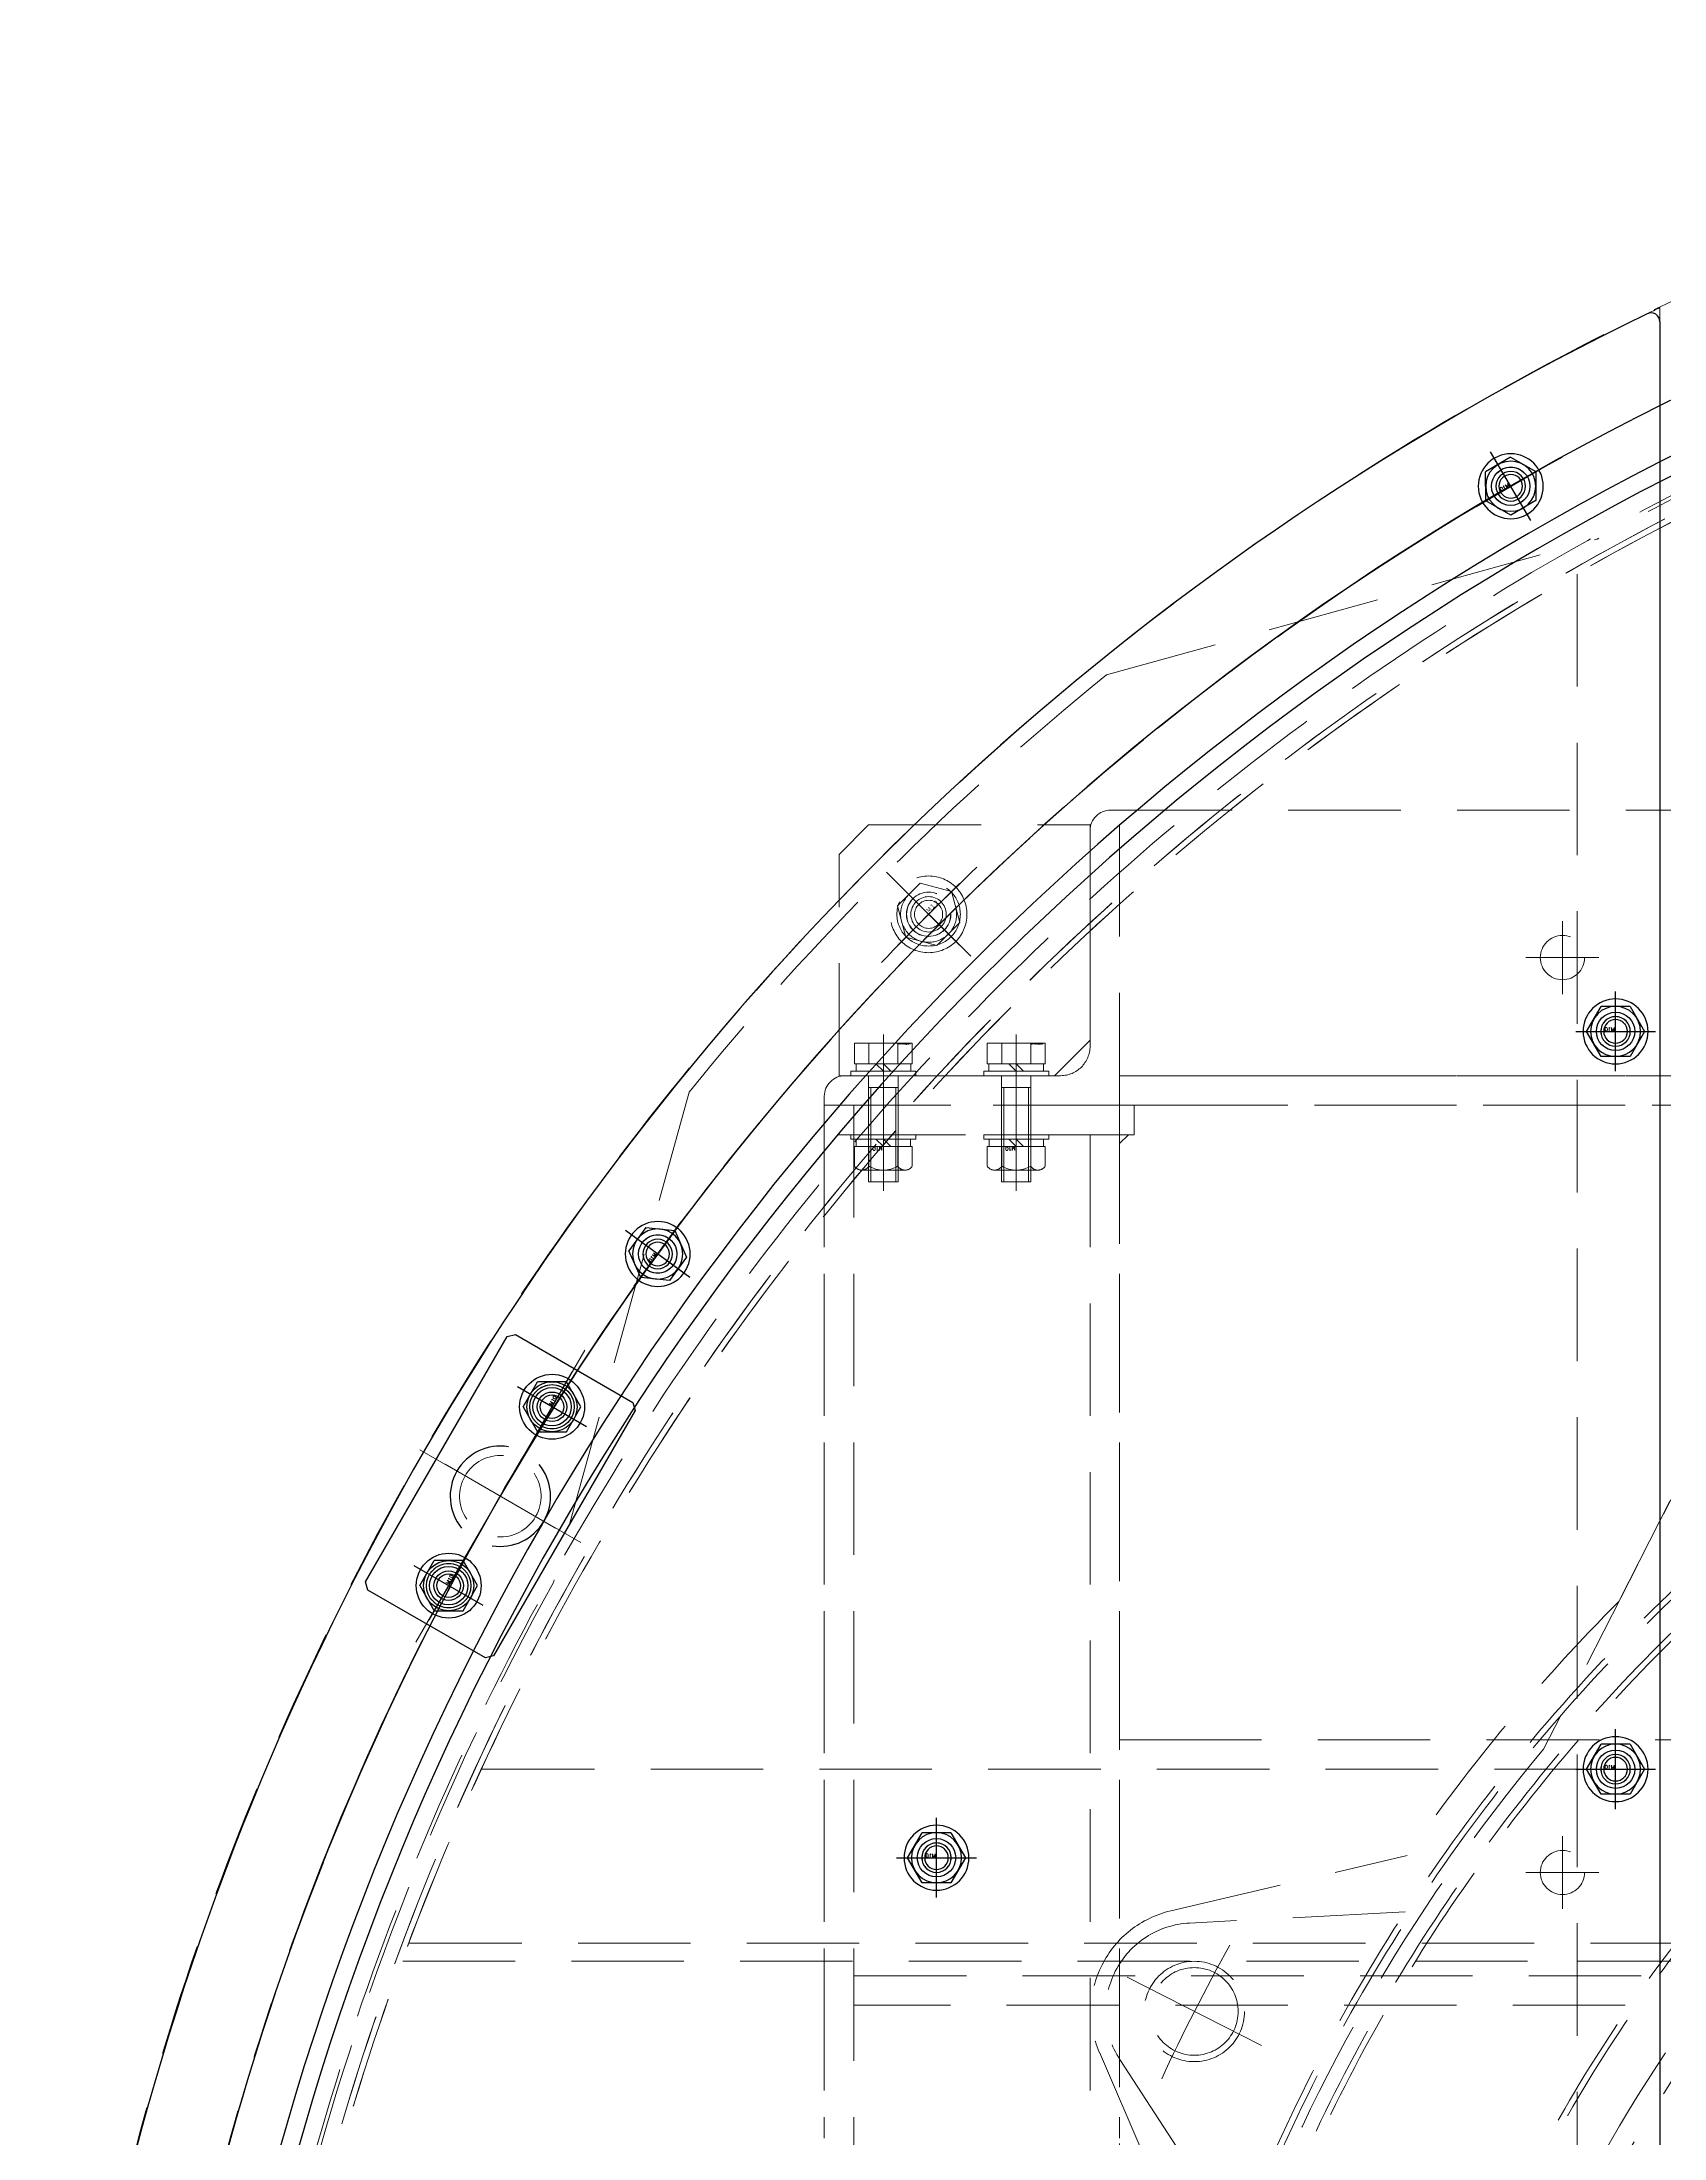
# Model space of a CAD drawing. Header units: millimetres. Extents: x -16130 to 36813, y -8099 to 27484.
# Drawn here: x 23303 to 23852, y 9824 to 10535 of the extents above; entities that cross this region are included whole.
import ezdxf

# ---------------------------------------------------------------- set-up
doc = ezdxf.new("R2010")
doc.units = ezdxf.units.MM
doc.header["$LTSCALE"] = 6
doc.linetypes.add('CENTER2', pattern=[28.575, 19.05, -3.175, 3.175, -3.175])
doc.linetypes.add('HIDDEN', pattern=[9.525, 6.35, -3.175])
for name, color, linetype, lineweight in [('01_NORMAL', 7, 'Continuous', 25), ('04_HIDDEN', 2, 'HIDDEN', 13), ('05_CENTER', 4, 'CENTER2', 13)]:
    doc.layers.add(name, color=color, linetype=linetype, lineweight=lineweight)
doc.layers.add('10_DRAFT', color=8, linetype='Continuous', lineweight=0, plot=False)
doc.styles.add('KANJI0', font='txt.shx', dxfattribs={"width": 0.9, "height": 30, "bigfont": 'bigfont'})
doc.styles.add('KSS_TXT', font='txt.shx', dxfattribs={"bigfont": 'extfont2.shx'})
doc.styles.add('KSS_TXT_L', font='txt.shx', dxfattribs={"height": 3, "bigfont": 'extfont2.shx'})

# ---------------------------------------------------------------- blocks, each defined once
blk = doc.blocks.new('A$C12684119_1_1_1')
at = {"color": 0}
blk.add_circle((0, 0), 500, dxfattribs=at)
at = {"layer": '04_HIDDEN'}
for radius in [493, 475]:
    blk.add_circle((0, 0), radius, dxfattribs=at)
blk = doc.blocks.new('A$C47CD1797_1_1')
at = {"color": 0}
for p, q in [((24.58, 17.21), (46.21, -13.69)), ((-85.02, -100.76), (-26.73, 13.62)), ((46.21, -13.69), (84.8, -80.54)), ((-236.8, -205.59), (-156.68, -186.84)), ((-163.25, -422.55), (-239.54, -422.55))]:
    blk.add_line(p, q, dxfattribs=at)
blk.add_line((-260.98, -253.49), (-228.88, -328.22))
blk.add_circle((-0.02, 0.04), 10, dxfattribs=at)
for centre, radius, start, end in [((0, 0), 30, 34.99616, 152.99418), ((80.47, -83.04), 5, 300.55667, 30), ((346.2, -532.8), 517.39, 120.57535, 167.25429), ((345.87, -532.58), 610, 134.93908, 145.47377), ((-228.83, -239.67), 35, 103.17226, 203.25207), ((345.87, -532.58), 610, 160.42627, 168.2246), ((-239.54, -410.54), 12, 168.2246, 269.99594), ((-163.32, -417.55), 5, 269.9956, 347.27296)]:
    blk.add_arc(centre, radius, start, end, dxfattribs=at)
at = {"layer": '04_HIDDEN'}
for p, q in [((44.08, -14.01), (45.1, -15.73)), ((40.77, -18.27), (42.5, -17.27)), ((79.29, -84.99), (40.77, -18.27)), ((42.49, -17.26), (81.02, -83.99)), ((-157.41, -205.92), (-230.39, -209.71)), ((-254, -255.99), (-214.2, -317.36)), ((-240.63, -415.55), (-161.35, -415.55)), ((-240.63, -415.55), (-240.63, -417.55)), ((-161.35, -417.55), (-240.63, -417.55)), ((-241.43, -419.62), (-243.39, -419.23))]:
    blk.add_line(p, q, dxfattribs=at)
for radius in [17, 14.85]:
    blk.add_circle((-228.82, -239.68), radius, dxfattribs=at)
for centre, radius, start, end in [((345.87, -532.58), 600, 120.19067, 169.10702), ((345.87, -532.58), 598, 120.18971, 169.10838), ((77.56, -85.99), 2, 300.99789, 30), ((77.56, -85.99), 4, 300.99789, 30), ((345.87, -532.58), 519, 120.99789, 166.79315), ((-228.84, -239.67), 30, 92.96996, 212.96996), ((-161.35, -413.55), 2, 270, 346.79315), ((-161.35, -413.55), 4, 270, 346.79315)]:
    blk.add_arc(centre, radius, start, end, dxfattribs=at)
at = {"layer": '05_CENTER'}
for p, q in [((-8.18, 12.6), (8.13, -12.52)), ((-251.54, -228.1), (-206.1, -251.26))]:
    blk.add_line(p, q, dxfattribs=at)
for radius, start, end in [(635, 121.64942, 124.35222), (645, 150.73019, 155.24684)]:
    blk.add_arc((345.87, -532.58), radius, start, end, dxfattribs=at)
at = {"layer": '10_DRAFT'}
for p, q in [((83.02, -87.35), (87.29, -84.85)), ((87.29, -84.85), (84.8, -80.54)), ((-251.29, -408.1), (-254.12, -422.55)), ((-159.31, -422.55), (-158.44, -418.65)), ((-254.12, -422.55), (-239.54, -422.55)), ((-163.25, -422.55), (-159.31, -422.55))]:
    blk.add_line(p, q, dxfattribs=at)
blk = doc.blocks.new('A$C43546A85_1_1')
blk.add_blockref('A$C47CD1797_1_1', (-345.87, 532.58))
blk = doc.blocks.new('M10Tz_1_1_1')
at = {"color": 0}
for radius in [5, 4]:
    blk.add_circle((0, 0), radius, dxfattribs=at)
at = {"layer": '05_CENTER'}
for p, q in [((0, -8.34), (0, 8.34)), ((8.34, 0), (-8.34, 0))]:
    blk.add_line(p, q, dxfattribs=at)
blk = doc.blocks.new('A$C2AAF0109_1_1')
at = {"color": 0}
for p, q in [((-445, 779.99), (-445, -779.99)), ((-815.95, 375), (-445, 375)), ((-842.8, 310), (-445, 310))]:
    blk.add_line(p, q, dxfattribs=at)
for centre, radius in [((0, 0), 965), ((0, 0), 900), ((0, 0), 898), ((-467.5, 809.73), 6.5), ((-756.43, 549.58), 6.5), ((-792.23, 497.81), 7.5), ((-827.23, 437.19), 7.5)]:
    blk.add_circle(centre, radius, dxfattribs=at)
at = {"layer": '04_HIDDEN'}
for p, q in [((-840.56, 316), (-386, 316)), ((-445, 310), (-386, 310))]:
    blk.add_line(p, q, dxfattribs=at)
blk.add_circle((0, 0), 906, dxfattribs=at)
at = {"layer": '05_CENTER'}
for p, q in [((-462.5, 801.07), (-472.5, 818.39)), ((-748.34, 543.7), (-764.52, 555.46)), ((-785.77, 509.01), (-833.7, 426)), ((-781.55, 491.64), (-802.92, 503.98)), ((-791.01, 456.69), (-828.46, 478.31)), ((-816.55, 431.02), (-837.92, 443.36))]:
    blk.add_line(p, q, dxfattribs=at)
blk.add_circle((0, 0), 935, dxfattribs=at)
at = {"xscale": -1}
for p in [(-432, 625), (-432, 375), (-662, 345)]:
    blk.add_blockref('M10Tz_1_1_1', p, dxfattribs=at)
blk = doc.blocks.new('A$C2B834F33_1_1')
at = {"color": 0}
for p, q in [((0, 0), (-100, 0)), ((-100, -3), (-100, 0)), ((0, 0), (0, -100)), ((-93, -10), (-20, -10)), ((-10, -20), (-10, -93)), ((-3, -100), (0, -100))]:
    blk.add_line(p, q, dxfattribs=at)
for centre, radius, start, end in [((-93, -3), 7, 180, 270), ((-20, -20), 10, 0, 90), ((-3, -93), 7, 180, 270)]:
    blk.add_arc(centre, radius, start, end, dxfattribs=at)
blk = doc.blocks.new('A$C384B5AF6_1_1')
blk.add_lwpolyline([(-600, 700), (600, 700), (600, 600), (-600, 600)], close=True)
at = {"color": 0}
blk.add_lwpolyline([(-622, 610), (-695, 610), (-695, 685), (-685, 695), (-610, 695), (-610, 622)], close=True, dxfattribs=at)
blk.add_circle((-664.68, 664.68), 7.5, dxfattribs=at)
at = {"layer": '04_HIDDEN'}
blk.add_line((600, 610), (-600, 610), dxfattribs=at)
at = {"layer": '05_CENTER'}
for p, q in [((-654.9, 654.9), (-674.46, 674.46)), ((-680, 592), (-680, 618)), ((-635, 592.06), (-635, 618.06))]:
    blk.add_line(p, q, dxfattribs=at)
blk.add_arc((0, 0), 940, 134.15685, 135.84315, dxfattribs=at)
at = {"xscale": -1, "rotation": 180}
blk.add_blockref('A$C2B834F33_1_1', (-600, 600), dxfattribs=at)
blk = doc.blocks.new('A$C430C706C_1_1')
at = {"color": 0}
for p, q in [((-710, -130), (-710, -20)), ((-701, -20), (-701, -130)), ((-498, -20), (-498, -130)), ((-489, -130), (-489, -20)), ((-701, -41), (-498, -41)), ((-693, -121), (-701, -113)), ((-498, -113), (-506, -121)), ((-710, -130), (-701, -130)), ((-489, -130), (-498, -130))]:
    blk.add_line(p, q, dxfattribs=at)
for points in [[(-1200, -20), (-1200, 85), (-1190, 85), (-1190, -20)], [(-1190, -20), (-10, -20), (-10, 80), (-1190, 80)], [(0, -20), (0, 85), (-10, 85), (-10, -20)], [(-701, -130), (-498, -130), (-498, -121), (-701, -121)]]:
    blk.add_lwpolyline(points, close=True, dxfattribs=at)
at = {"color": 3}
for points in [[(-1190, 80), (-1187, 80), (-1187, 80), (-1190, 83)], [(-10, 80), (-10, 83), (-10, 83), (-13, 80)], [(-710, 70), (-710, 67), (-710, 67), (-713, 70)], [(-701, 70), (-701, 67), (-701, 67), (-698, 70)], [(-498, 70), (-498, 67), (-498, 67), (-501, 70)], [(-489, 70), (-489, 67), (-489, 67), (-486, 70)], [(-701, -41), (-701, -38), (-701, -38), (-698, -41)], [(-498, -41), (-498, -38), (-498, -38), (-501, -41)], [(-701, -121), (-701, -118), (-701, -118), (-698, -121)], [(-498, -121), (-498, -118), (-498, -118), (-501, -121)]]:
    blk.add_lwpolyline(points, close=True, dxfattribs=at)
at = {"layer": '04_HIDDEN'}
for p, q in [((-1190, 70), (-10, 70)), ((-710, 70), (-710, -20)), ((-701, -20), (-701, 70)), ((-498, -20), (-498, 70)), ((-489, 70), (-489, -20)), ((-685, -130), (-685, -121)), ((-684.1, -130), (-684.1, -121)), ((-675.9, -130), (-675.9, -121)), ((-675, -130), (-675, -121)), ((-525, -130), (-525, -121)), ((-524.1, -130), (-524.1, -121)), ((-515.9, -130), (-515.9, -121)), ((-515, -130), (-515, -121))]:
    blk.add_line(p, q, dxfattribs=at)
at = {"layer": '05_CENTER'}
for p, q in [((-600, 85.93), (-600, -140.18)), ((-1185, 45), (-1205, 45)), ((-15, 45), (5, 45)), ((-1185, 0), (-1205, 0)), ((-15, 0), (5, 0)), ((-680, -135), (-680, -116)), ((-520, -135), (-520, -116))]:
    blk.add_line(p, q, dxfattribs=at)
blk = doc.blocks.new('A$C3D81658F_1_1_1_1')
at = {"color": 0}
for p, q in [((-9.81, 11), (9.81, 11)), ((-9.81, 4), (-9.81, 11)), ((-4.91, 4), (-4.91, 11)), ((4.91, 4), (4.91, 11)), ((9.81, 4), (9.81, 11)), ((-11, 1.5), (11, 1.5)), ((-11, 1.5), (-11, 0)), ((-11, 0), (11, 0)), ((9.81, 4), (-9.81, 4)), ((-9.25, 4), (-9.25, 1.5)), ((0, 1.5), (-2.5, 4)), ((0, 4), (2.5, 1.5)), ((9.25, 1.5), (9.25, 4)), ((11, 0), (11, 1.5))]:
    blk.add_line(p, q, dxfattribs=at)
at = {"color": 0, "linetype": 'CENTER2'}
blk.add_line((0, -39), (0, 14), dxfattribs=at)
at = {"color": 0, "linetype": 'HIDDEN'}
for p, q in [((-5, -36), (-5, 0)), ((5, -36), (5, 0)), ((-5, -4), (5, -4)), ((-4.19, -36), (-4.19, -4)), ((4.19, -36), (4.19, -4)), ((-5, -36), (5, -36))]:
    blk.add_line(p, q, dxfattribs=at)
at = {"layer": '10_DRAFT', "style": 'KSS_TXT_L'}
blk.add_text('BT-M10x40L,SW,PW', height=0.3, dxfattribs=at).set_placement((5.14, 10.66))
blk = doc.blocks.new('M10Nza_1_1_1_1')
at = {"color": 0}
for p, q in [((-9.8, 4), (-9.8, 10.69)), ((-7.35, 12), (7.35, 12)), ((-4.9, 4), (-4.9, 10.69)), ((4.9, 10.69), (4.9, 4)), ((9.8, 10.69), (9.8, 4)), ((-9.8, 4), (9.8, 4)), ((-9.2, 1.5), (-9.2, 4)), ((0, 1.5), (-2.5, 4)), ((0, 4), (2.5, 1.5)), ((9.2, 4), (9.2, 1.5))]:
    blk.add_line(p, q, dxfattribs=at)
at = {"color": 0, "linetype": 'CENTER2'}
blk.add_line((0, 12), (0, 0), dxfattribs=at)
at = {"color": 0}
blk.add_lwpolyline([(-11, 1.5), (11, 1.5), (11, 0), (-11, 0)], close=True, dxfattribs=at)
for centre, radius, start, end in [((-7.35, 9.06), 2.94, 33.626, 146.374), ((0, 2.2), 9.8, 60, 120), ((7.35, 9.06), 2.94, 33.626, 146.374)]:
    blk.add_arc(centre, radius, start, end, dxfattribs=at)
at = {"layer": '10_DRAFT', "style": 'KSS_TXT'}
blk.add_text('M10', height=1.25, dxfattribs=at).set_placement((0.26, 4.12))
blk = doc.blocks.new('A$C3D874C02_1_1')
at = {"layer": '04_HIDDEN'}
for p in [(1000, 610), (1045, 610)]:
    blk.add_blockref('A$C3D81658F_1_1_1_1', p, dxfattribs=at)
for name, p, rotation in [('A$C430C706C_1_1', (1000, -600), 270), ('M10Nza_1_1_1_1', (1000, 590), 180), ('M10Nza_1_1_1_1', (1045, 590), 180)]:
    blk.add_blockref(name, p, dxfattribs=dict(at, rotation=rotation))
blk = doc.blocks.new('A$C45290969_1_1')
at = {"color": 0}
for p, q in [((-600, 700), (600, 700)), ((-700, 600), (-700, 250)), ((-600, 600), (-590, 600)), ((-600, 600), (-600, 250)), ((-600, 385), (-590, 385))]:
    blk.add_line(p, q, dxfattribs=at)
for centre in [(-450, 650), (-450, 340)]:
    blk.add_circle(centre, 7.5, dxfattribs=at)
at = {"layer": '04_HIDDEN'}
for p, q in [((-600, 610), (600, 610)), ((-690, 600), (-690, -600)), ((590, 600), (-590, 600)), ((-590, 385), (600, 385)), ((-690, 305), (600, 305)), ((600, 295), (-690, 295))]:
    blk.add_line(p, q, dxfattribs=at)
at = {"layer": '05_CENTER'}
for p, q in [((-450, 637.66), (-450, 662.34)), ((-437.66, 650), (-462.34, 650)), ((-450, 352.34), (-450, 327.66)), ((-437.66, 340), (-462.34, 340))]:
    blk.add_line(p, q, dxfattribs=at)
at = {"xscale": -1, "rotation": 180}
blk.add_blockref('A$C2B834F33_1_1', (-600, 600), dxfattribs=at)
blk = doc.blocks.new('A$C006F778A_1_1')
at = {"color": 0}
blk.add_lwpolyline([(-48, 25), (48, 25), (50, 23), (50, -23), (48, -25), (-48, -25), (-50, -23), (-50, 23)], close=True, dxfattribs=at)
for centre in [(-35, 0), (35, 0)]:
    blk.add_circle(centre, 6.5, dxfattribs=at)
for start, end in [(20.66732, 159.33268), (200.66732, 339.33268)]:
    blk.add_arc((0, 0), 17, start, end, dxfattribs=at)
at = {"layer": '04_HIDDEN'}
for start, end in [(25.77146, 154.22854), (205.77146, 334.22854)]:
    blk.add_arc((0, 0), 13.8, start, end, dxfattribs=at)
at = {"layer": '05_CENTER'}
for p, q in [((0, 31.44), (0, -31.44)), ((-35, -10.34), (-35, 10.34)), ((35, -10.34), (35, 10.34)), ((-57.15, 0), (57.15, 0))]:
    blk.add_line(p, q, dxfattribs=at)
blk = doc.blocks.new('10b_2_1_1')
at = {"color": 0}
for p, q in [((-4.9, 8.49), (-9.8, 0)), ((-4.9, 8.49), (4.9, 8.49)), ((9.8, 0), (4.9, 8.49)), ((-9.8, 0), (-4.9, -8.49)), ((4.9, -8.49), (9.8, 0)), ((-4.9, -8.49), (4.9, -8.49))]:
    blk.add_line(p, q, dxfattribs=at)
at = {"color": 0, "linetype": 'CENTER2'}
for p, q in [((0, -13.51), (0, 13.51)), ((13.51, 0), (-13.51, 0))]:
    blk.add_line(p, q, dxfattribs=at)
at = {"color": 0}
for radius in [11, 8.49, 5, 4]:
    blk.add_circle((0, 0), radius, dxfattribs=at)
at = {"layer": '10_DRAFT', "style": 'KSS_TXT'}
blk.add_text('M10', height=1.25, dxfattribs=at).set_placement((0.26, 0.12))
blk = doc.blocks.new('A$C4B9056B7_1_1')
at = {"color": 0}
for radius in [935, 918, 912]:
    blk.add_arc((0, 0), radius, 18, 342, dxfattribs=at)
for name, p, rotation in [('A$C006F778A_1_1', (-809.73, 467.5), 60.00000000011361), ('10b_2_1_1', (-792.23, 497.81), 60.00000000017656), ('10b_2_1_1', (-827.23, 437.19), 60.00000000017656)]:
    blk.add_blockref(name, p, dxfattribs=dict(rotation=rotation))
blk = doc.blocks.new('A$C27D37EE1_1_1')
blk.add_blockref('A$C4B9056B7_1_1', (0, 0))
blk = doc.blocks.new('A$C68477DA2')
at = {"color": 0}
blk.add_line((15, 740.47), (15, -990.47), dxfattribs=at)
for centre, radius in [((-35.5, 684.73), 6.5), ((0, 500), 6.5), ((-324.43, 424.58), 6.5), ((-360.23, 372.81), 7.5), ((-395.23, 312.19), 7.5), ((0, 250), 6.5), ((-230, 220), 6.5)]:
    blk.add_circle(centre, radius, dxfattribs=at)
for centre, radius, start, end in [((432, -125), 965, 115.88654, 244.11346), ((12, 740.47), 3, 0, 115.88654)]:
    blk.add_arc(centre, radius, start, end, dxfattribs=at)
at = {"layer": '05_CENTER'}
for p, q in [((-30.5, 676.07), (-40.5, 693.39)), ((0, 490), (0, 510)), ((10, 500), (-10, 500)), ((-316.34, 418.7), (-332.52, 430.46)), ((-401.7, 300.99), (-353.77, 384)), ((-349.55, 366.64), (-370.92, 378.98)), ((-359.01, 331.69), (-396.46, 353.31)), ((-384.55, 306.02), (-405.92, 318.36)), ((0, 240), (0, 260)), ((10, 250), (-10, 250)), ((-230, 210), (-230, 230)), ((-220, 220), (-240, 220))]:
    blk.add_line(p, q, dxfattribs=at)
blk.add_arc((432, -125), 935, 118.76579, 241.23421, dxfattribs=at)
at = {"layer": '10_DRAFT'}
blk.add_line((15, 745.25), (15, 740.47), dxfattribs=at)
blk.add_arc((432, -125), 965, 115.60245, 115.88654, dxfattribs=at)
blk = doc.blocks.new('A$C6847C321')
at = {"xscale": -1}
for p, rotation in [((-467.5, 809.734), 30.33703594087255), ((-756.431, 549.579), 53.99999999998855)]:
    blk.add_blockref('10b_2_1_1', p, dxfattribs=dict(at, rotation=rotation))
for p in [(-432, 625), (-432, 375), (-662, 345)]:
    blk.add_blockref('10b_2_1_1', p, dxfattribs=at)
at = {"layer": '01_NORMAL'}
blk.add_blockref('A$C68477DA2', (-432, 125), dxfattribs=at)
blk = doc.blocks.new('A$C09BB0605_1_1')
at = {"color": 0}
blk.add_line((-372.6, 546.2), (-456.4, 381.74), dxfattribs=at)
blk.add_arc((0, 0), 595, 140.09034, 219.90966)
blk = doc.blocks.new('12b_1_1_1_1')
at = {"color": 0, "linetype": 'CENTER2'}
for p, q in [((0, -14.77), (0, 14.77)), ((14.77, 0), (-14.77, 0))]:
    blk.add_line(p, q, dxfattribs=at)
at = {"color": 0}
for p, q in [((-5.48, 9.48), (-10.95, 0)), ((5.48, 9.48), (-5.48, 9.48)), ((10.95, 0), (5.48, 9.48)), ((-10.95, 0), (-5.48, -9.48)), ((5.48, -9.48), (10.95, 0)), ((-5.48, -9.48), (5.48, -9.48))]:
    blk.add_line(p, q, dxfattribs=at)
for radius in [13, 10.75, 9.48, 6, 4.75]:
    blk.add_circle((0, 0), radius, dxfattribs=at)
at = {"layer": '10_DRAFT', "linetype": 'CENTER2', "style": 'KANJI0', "width": 0.82}
blk.add_text('Ｍ１２', height=1.5, dxfattribs=at).set_placement((0.31, 0.09))
blk = doc.blocks.new('A$C49CA1D89_1_1_1')
at = {"color": 0}
for p, q in [((-604.42, 745.84), (-438.25, 791.81)), ((-745.84, 604.42), (-791.81, 438.25))]:
    blk.add_line(p, q, dxfattribs=at)
blk.add_circle((-664.68, 664.68), 7.5, dxfattribs=at)
for radius, start, end in [(905, 61.03611, 118.96389), (960, 129.02084, 140.97916), (905, 151.03611, 208.96389)]:
    blk.add_arc((0, 0), radius, start, end, dxfattribs=at)
at = {"layer": '04_HIDDEN'}
for radius in [900, 898, 590, 588]:
    blk.add_circle((0, 0), radius, dxfattribs=at)
at = {"layer": '05_CENTER'}
blk.add_line((-650.43, 650.43), (-678.93, 678.93), dxfattribs=at)
blk.add_arc((0, 0), 940, 133.60878, 136.39122, dxfattribs=at)
at = {"rotation": 45}
blk.add_blockref('12b_1_1_1_1', (-664.71, 664.65), dxfattribs=at)
blk.add_blockref('A$C09BB0605_1_1', (0, 0))

msp = doc.modelspace()

# ---------------------------------------------------------------- block references
for name, p in [('A$C27D37EE1_1_1', (24267.87493, 9574.29531)), ('A$C3D874C02_1_1', (22587.87355, 9574.29531))]:
    msp.add_blockref(name, p)
at = {"layer": '01_NORMAL'}
msp.add_blockref('A$C6847C321', (24267.87493, 9574.29046), dxfattribs=at)
at = {"layer": '04_HIDDEN'}
for name, p in [('A$C2AAF0109_1_1', (24267.87493, 9574.29531)), ('A$C49CA1D89_1_1_1', (24267.90815, 9574.32166)), ('A$C45290969_1_1', (24267.87493, 9574.29531)), ('A$C384B5AF6_1_1', (24267.87493, 9574.29531)), ('A$C43546A85_1_1', (24267.87493, 9574.29531)), ('A$C12684119_1_1_1', (24267.87493, 9574.29531))]:
    msp.add_blockref(name, p, dxfattribs=at)

doc.saveas('drawing.dxf')
